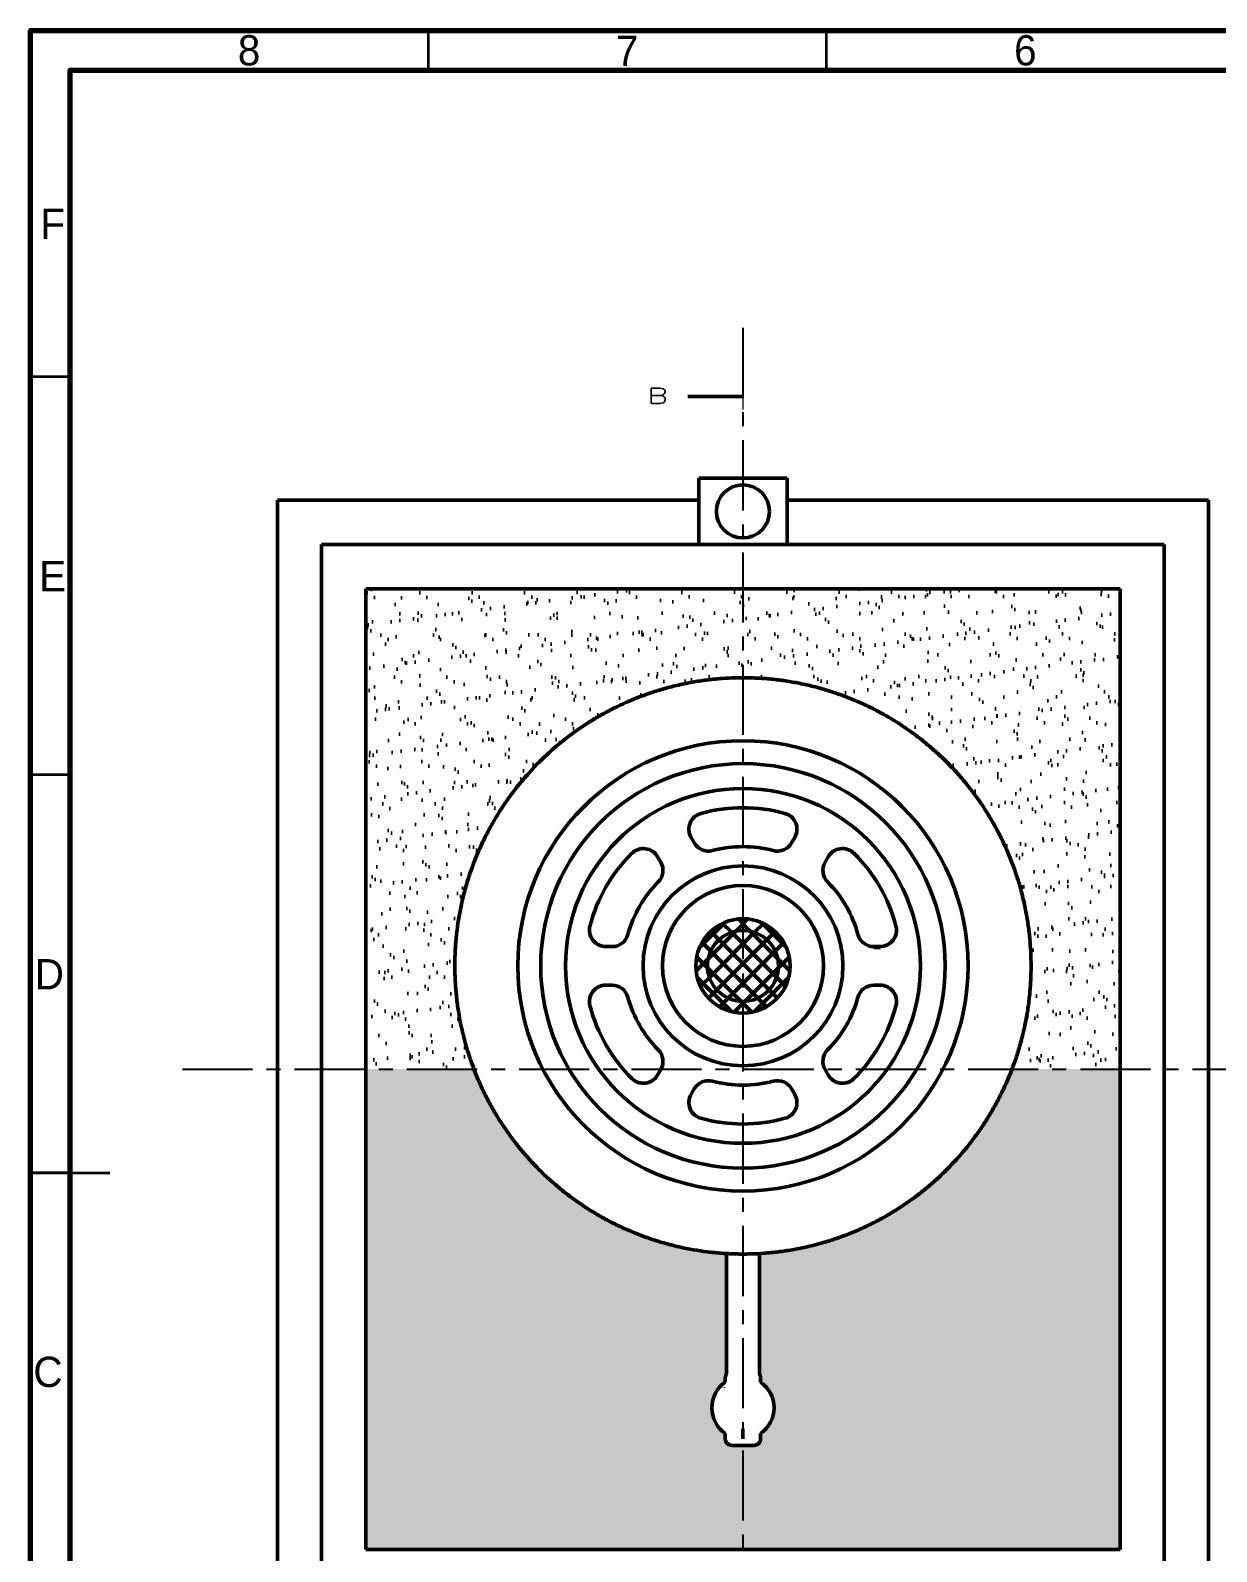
# Model space of a CAD drawing. Header units: millimetres. Extents: x 0 to 6592, y -2299 to 699.
# Drawn here: x 2663 to 3200, y 10 to 699 of the extents above; entities that cross this region are included whole.
import ezdxf
from ezdxf.lldxf.tags import DXFTag

# ---------------------------------------------------------------- set-up
doc = ezdxf.new("R2010")
doc.units = ezdxf.units.MM
doc.linetypes.add('CENTER', pattern=[50.8, 31.75, -6.35, 6.35, -6.35])
doc.layers.add('1', color=7, linetype='Continuous', true_color=0xffffff)
doc.layers.add('dldam', color=7, linetype='Continuous', lineweight=50)
doc.layers.add('dtam', color=92, linetype='CENTER', lineweight=25)
doc.styles.add('blockfont', font='simplex.shx')
doc.styles.add('PDF Century Gothic', font='GOTHIC.TTF')
tags = doc.linetypes.add('DASHED', pattern=[25.72, 12.86, -12.86]).pattern_tags.tags
tags[6:7] = [DXFTag(74, 4), DXFTag(75, 0), DXFTag(340, '0'), DXFTag(46, 0.0), DXFTag(50, 0.0), DXFTag(44, 0.0), DXFTag(45, 0.0)]
tags[4:5] = [DXFTag(74, 4), DXFTag(75, 0), DXFTag(340, '0'), DXFTag(46, 0.0), DXFTag(50, 0.0), DXFTag(44, 0.0), DXFTag(45, 0.0)]
pattern_1 = [(45, (48.799, -890.925), (-4.490128, 4.490128), []), (135, (48.799, -890.925), (-4.490128, -4.490128), [])]

msp = doc.modelspace()

# ---------------------------------------------------------------- hatches: boundary and pattern name
at = {"layer": 'dldam'}
h = msp.add_hatch(dxfattribs=at)
h.set_pattern_fill('AR-SAND', color=256, scale=0.3)
edge = h.paths.add_edge_path()
edge.add_line((3156.02, 228.8), (3107.1, 228.8))
edge.add_spline(control_points=[(3107.1, 228.8), (3106.29, 226.7), (3105.44, 224.63), (3104.1, 221.61), (3103.65, 220.64), (3102.74, 218.72), (3102.28, 217.77), (3100.84, 214.92), (3099.84, 213.04), (3097.74, 209.32), (3096.64, 207.49), (3095.2, 205.22), (3094.84, 204.66), (3094.47, 204.09), (3094.32, 203.87), (3094.25, 203.75), (3094.03, 203.42), (3093.28, 202.3), (3092.52, 201.19), (3091.29, 199.44), (3090.66, 198.57), (3089.38, 196.86), (3087.44, 194.31), (3082.72, 188.56), (3078.32, 183.95), (3074.47, 180.28), (3073.69, 179.56), (3072.11, 178.13), (3071.31, 177.42), (3068.89, 175.33), (3067.02, 173.8), (3065, 172.23), (3064.68, 171.99), (3064.47, 171.82), (3064.36, 171.74), (3063.83, 171.33), (3063.4, 171.01), (3062.1, 170.05), (3061.23, 169.42), (3058.61, 167.58), (3056.83, 166.39), (3053.23, 164.11), (3051.4, 163.02), (3047.71, 160.93), (3045.83, 159.93), (3042.04, 158.02), (3040.12, 157.12), (3036.23, 155.39), (3034.26, 154.58), (3031.27, 153.42), (3030.26, 153.05), (3028.25, 152.33), (3027.23, 151.98), (3025.95, 151.56), (3025.7, 151.47), (3025.19, 151.31), (3024.42, 151.06), (3022.62, 150.51), (3021.08, 150.06), (3015.92, 148.64), (3011.76, 147.71), (3005.49, 146.62), (3003.39, 146.31), (2999.17, 145.79), (2997.06, 145.58), (2994.23, 145.38), (2993.53, 145.33), (2992.82, 145.29)], knot_values=[0.013038, 0.013038, 0.013038, 0.013038, 0.021296, 0.021296, 0.025202, 0.025202, 0.029108, 0.029108, 0.036921, 0.036921, 0.044733, 0.044733, 0.046686, 0.047174, 0.047174, 0.047663, 0.047663, 0.048639, 0.052546, 0.052546, 0.056452, 0.056452, 0.060358, 0.068171, 0.083796, 0.083796, 0.087702, 0.087702, 0.091608, 0.091608, 0.099421, 0.100397, 0.100885, 0.100885, 0.101374, 0.101374, 0.103327, 0.103327, 0.107233, 0.107233, 0.115046, 0.115046, 0.122858, 0.122858, 0.130671, 0.130671, 0.138483, 0.138483, 0.146296, 0.146296, 0.150202, 0.150202, 0.154108, 0.154108, 0.155085, 0.155085, 0.156061, 0.158014, 0.161921, 0.161921, 0.177546, 0.177546, 0.185358, 0.185358, 0.193171, 0.193171, 0.195758, 0.195758, 0.195758, 0.195758], degree=3, periodic=0)
edge.add_line((2992.82, 145.29), (2992.82, 90.96))
edge.add_spline(control_points=[(2992.82, 90.96), (2992.82, 90.9), (2992.83, 90.85), (2992.84, 90.76), (2992.84, 90.73), (2992.85, 90.67), (2992.86, 90.64), (2992.88, 90.55), (2992.9, 90.5), (2992.94, 90.39), (2992.96, 90.33), (2992.99, 90.28)], knot_values=[0, 0, 0, 0, 0.244419, 0.244419, 0.369419, 0.369419, 0.494419, 0.494419, 0.744419, 0.744419, 0.994419, 0.994419, 0.994419, 0.994419], degree=3, periodic=0)
edge.add_spline(control_points=[(2992.99, 90.27), (2993.05, 90.17), (2993.09, 90.06), (2993.18, 89.83), (2993.21, 89.72), (2993.25, 89.54), (2993.27, 89.48), (2993.29, 89.37), (2993.29, 89.31), (2993.32, 89.13), (2993.32, 89.01), (2993.32, 88.89)], knot_values=[0.000002, 0.000002, 0.000002, 0.000002, 0.244711, 0.244711, 0.494711, 0.494711, 0.619711, 0.619711, 0.744711, 0.744711, 0.994709, 0.994709, 0.994709, 0.994709], degree=3, periodic=0)
edge.add_spline(control_points=[(2993.32, 88.89), (2993.32, 88.86), (2993.32, 88.81), (2993.32, 88.68), (2993.32, 88.6), (2993.32, 88.35), (2993.32, 88.16), (2993.32, 87.76), (2993.32, 87.56), (2993.32, 87.27), (2993.32, 87.18), (2993.32, 87.1)], knot_values=[0.574453, 0.574453, 0.574453, 0.574453, 0.636952, 0.636952, 0.699452, 0.699452, 0.824452, 0.824452, 0.949452, 0.949452, 0.999999, 0.999999, 0.999999, 0.999999], degree=3, periodic=0)
edge.add_arc((2985.32, 75.49), 14.1, -55.42719, 55.42719, ccw=False)
edge.add_line((2993.32, 63.88), (2993.32, 60.67))
edge.add_spline(control_points=[(2993.32, 61.48), (2993.32, 61.38), (2993.32, 61.28), (2993.3, 61.09), (2993.27, 60.89), (2993.22, 60.7), (2993.19, 60.59), (2993.18, 60.56), (2993.16, 60.52), (2993.16, 60.49), (2993.13, 60.42), (2993.11, 60.38), (2993.06, 60.24), (2992.97, 60.06), (2992.87, 59.9), (2992.79, 59.77), (2992.75, 59.71), (2992.7, 59.65), (2992.67, 59.62), (2992.66, 59.6), (2992.58, 59.5), (2992.45, 59.35), (2992.23, 59.16), (2992.07, 59.04), (2991.97, 58.97), (2991.95, 58.96), (2991.91, 58.93), (2991.89, 58.92), (2991.82, 58.88), (2991.78, 58.86), (2991.65, 58.79), (2991.48, 58.7), (2991.29, 58.64), (2991.15, 58.59), (2991.1, 58.58), (2991.01, 58.56), (2990.96, 58.55), (2990.81, 58.52), (2990.62, 58.49), (2990.43, 58.48), (2990.33, 58.48)], knot_values=[0, 0, 0, 0, 0.0625, 0.0625, 0.125, 0.1875, 0.1875, 0.203125, 0.203125, 0.21875, 0.21875, 0.25, 0.25, 0.3125, 0.375, 0.375, 0.40625, 0.421875, 0.421875, 0.4375, 0.4375, 0.5, 0.5625, 0.625, 0.625, 0.640625, 0.640625, 0.65625, 0.65625, 0.6875, 0.6875, 0.75, 0.8125, 0.8125, 0.84375, 0.84375, 0.875, 0.875, 0.9375, 0.998503, 0.998503, 0.998503, 0.998503], degree=3, periodic=0)
edge.add_line((2990.33, 58.48), (2985.32, 58.48))
edge.add_line((2985.32, 58.48), (2985.32, 11.39))
edge.add_line((2985.32, 11.39), (3156.02, 11.39))
edge.add_line((3156.02, 11.39), (3156.02, 228.8))
edge = h.paths.add_edge_path()
edge.add_spline(control_points=[(2977.82, 145.29), (2977.1, 145.33), (2974.24, 145.52), (2971.39, 145.8), (2965.02, 146.59), (2960.53, 147.37), (2956.07, 148.39), (2955.54, 148.52), (2955.28, 148.58), (2954.5, 148.76), (2953.97, 148.89), (2952.41, 149.29), (2950.34, 149.84), (2947.26, 150.73), (2945.22, 151.38), (2943.2, 152.05), (2942.19, 152.4), (2940.19, 153.12), (2937.2, 154.23), (2934.26, 155.46), (2931.35, 156.75), (2930.39, 157.19), (2928.47, 158.11), (2927.51, 158.57), (2924.66, 160.01), (2920.9, 162.02), (2917.22, 164.23), (2915.18, 165.53), (2914.95, 165.67), (2914.5, 165.96), (2913.82, 166.4), (2912.25, 167.44), (2910.93, 168.35), (2909.18, 169.59), (2908.32, 170.22), (2906.6, 171.49), (2904.06, 173.43), (2901.6, 175.46), (2896.78, 179.63), (2893.71, 182.56), (2890.04, 186.42), (2889.31, 187.2), (2887.88, 188.79), (2886.47, 190.39), (2884.75, 192.44), (2883.57, 193.9), (2883.06, 194.53), (2882.73, 194.96), (2882.57, 195.17), (2881.74, 196.23), (2881.09, 197.09), (2879.81, 198.81), (2879.19, 199.68), (2877.34, 202.31), (2876.16, 204.08), (2873.89, 207.68), (2872.8, 209.51), (2870.71, 213.21), (2869.71, 215.08), (2868.29, 217.93), (2867.82, 218.89), (2866.91, 220.81), (2866.03, 222.75), (2864.77, 225.69), (2863.98, 227.67), (2863.58, 228.72), (2863.57, 228.76), (2863.55, 228.8)], knot_values=[0.812334, 0.812334, 0.812334, 0.812334, 0.814954, 0.822767, 0.822767, 0.838392, 0.839368, 0.839368, 0.840345, 0.840345, 0.842298, 0.842298, 0.846204, 0.85011, 0.854017, 0.854017, 0.857923, 0.857923, 0.861829, 0.869642, 0.869642, 0.873548, 0.873548, 0.877454, 0.877454, 0.885267, 0.893079, 0.893079, 0.894056, 0.894056, 0.895032, 0.896985, 0.900892, 0.900892, 0.904798, 0.904798, 0.908704, 0.916517, 0.916517, 0.932142, 0.932142, 0.936048, 0.936048, 0.939954, 0.94386, 0.945814, 0.94679, 0.94679, 0.947767, 0.947767, 0.951673, 0.951673, 0.955579, 0.955579, 0.963392, 0.963392, 0.971204, 0.971204, 0.979017, 0.979017, 0.982923, 0.982923, 0.986829, 0.990735, 0.994642, 0.994642, 0.994808, 0.994808, 0.994808, 0.994808], degree=3, periodic=0)
edge.add_line((2863.55, 228.8), (2814.63, 228.8))
edge.add_line((2814.63, 228.8), (2814.63, 11.39))
edge.add_line((2814.63, 11.39), (2985.32, 11.39))
edge.add_line((2985.32, 11.39), (2985.32, 58.48))
edge.add_line((2985.32, 58.48), (2979.52, 58.48))
edge.add_spline(control_points=[(2980.32, 58.48), (2980.22, 58.48), (2980.13, 58.48), (2979.93, 58.5), (2979.74, 58.53), (2979.55, 58.58), (2979.43, 58.61), (2979.41, 58.62), (2979.36, 58.64), (2979.34, 58.64), (2979.27, 58.67), (2979.22, 58.69), (2979.08, 58.74), (2978.91, 58.83), (2978.74, 58.93), (2978.62, 59.01), (2978.56, 59.05), (2978.5, 59.1), (2978.46, 59.13), (2978.44, 59.14), (2978.34, 59.22), (2978.2, 59.35), (2978, 59.57), (2977.88, 59.73), (2977.82, 59.83), (2977.8, 59.85), (2977.78, 59.89), (2977.76, 59.91), (2977.72, 59.98), (2977.7, 60.02), (2977.63, 60.15), (2977.55, 60.33), (2977.48, 60.51), (2977.44, 60.65), (2977.43, 60.7), (2977.4, 60.8), (2977.39, 60.84), (2977.36, 60.99), (2977.33, 61.18), (2977.32, 61.38), (2977.32, 61.48)], knot_values=[0, 0, 0, 0, 0.0625, 0.0625, 0.125, 0.1875, 0.1875, 0.203125, 0.203125, 0.21875, 0.21875, 0.25, 0.25, 0.3125, 0.375, 0.375, 0.40625, 0.421875, 0.421875, 0.4375, 0.4375, 0.5, 0.5625, 0.625, 0.625, 0.640625, 0.640625, 0.65625, 0.65625, 0.6875, 0.6875, 0.75, 0.8125, 0.8125, 0.84375, 0.84375, 0.875, 0.875, 0.9375, 1, 1, 1, 1], degree=3, periodic=0)
edge.add_line((2977.32, 61.48), (2977.32, 63.88))
edge.add_arc((2985.32, 75.49), 14.1, 124.57281, 235.42719, ccw=False)
edge.add_spline(control_points=[(2977.32, 87.1), (2977.32, 87.18), (2977.32, 87.27), (2977.32, 87.56), (2977.32, 87.76), (2977.32, 88.16), (2977.32, 88.35), (2977.32, 88.6), (2977.32, 88.68), (2977.32, 88.81), (2977.32, 88.86), (2977.32, 88.89)], knot_values=[0, 0, 0, 0, 0.050547, 0.050547, 0.175547, 0.175547, 0.300547, 0.300547, 0.363047, 0.363047, 0.425547, 0.425547, 0.425547, 0.425547], degree=3, periodic=0)
edge.add_spline(control_points=[(2977.32, 88.89), (2977.32, 89.01), (2977.33, 89.13), (2977.36, 89.37), (2977.38, 89.49), (2977.42, 89.66), (2977.44, 89.72), (2977.47, 89.84), (2977.49, 89.89), (2977.55, 90.06), (2977.6, 90.17), (2977.66, 90.28)], knot_values=[0, 0, 0, 0, 0.25, 0.25, 0.5, 0.5, 0.625, 0.625, 0.75, 0.75, 1, 1, 1, 1], degree=3, periodic=0)
edge.add_spline(control_points=[(2977.66, 90.28), (2977.68, 90.33), (2977.71, 90.39), (2977.74, 90.47), (2977.75, 90.5), (2977.77, 90.56), (2977.77, 90.59), (2977.79, 90.67), (2977.82, 90.79), (2977.82, 90.91), (2977.82, 90.97)], knot_values=[0, 0, 0, 0, 0.25, 0.25, 0.375, 0.375, 0.5, 0.5, 0.75, 1, 1, 1, 1], degree=3, periodic=0)
edge.add_line((2977.82, 90.97), (2977.82, 145.29))
h.paths.add_polyline_path([(3494.61, 594.9), (3522.63, 594.9), (3522.63, 625.14), (3494.61, 625.14)], flags=9)
h.paths.add_polyline_path([(3378.97, 594.9), (3406.99, 594.9), (3406.99, 625.14), (3378.97, 625.14)], flags=9)
h.paths.add_polyline_path([(3630.44, 251.75), (4075.07, 251.75), (4075.07, 368.45), (3630.44, 368.45)], flags=9)
h.paths.add_polyline_path([(2853.86, -278.17), (3267.25, -278.17), (3267.25, -239.29), (2853.86, -239.29)], flags=9)
h.paths.add_polyline_path([(4029.3, -318.84), (4052.24, -318.84), (4052.24, -291.31), (4029.3, -291.31)], flags=9)
h.paths.add_polyline_path([(4029.83, -292.3), (4050.47, -292.3), (4050.47, -264.77), (4029.83, -264.77)], flags=9)
h.paths.add_polyline_path([(3829.04, -302.44), (3983.73, -302.44), (3983.73, -270.98), (3829.04, -270.98)], flags=9)
h.paths.add_polyline_path([(3925.07, -252.97), (4002.57, -252.97), (4002.57, -209.71), (3925.07, -209.71)], flags=9)
h.paths.add_polyline_path([(3981.71, -200.75), (4060.37, -200.75), (4060.37, -177.15), (3981.71, -177.15)], flags=9)
h.paths.add_polyline_path([(3981.71, -172.03), (4060.37, -172.03), (4060.37, -148.43), (3981.71, -148.43)], flags=9)
h.paths.add_polyline_path([(3982.66, -143.79), (4060.33, -143.79), (4060.33, -120.19), (3982.66, -120.19)], flags=9)
h.paths.add_polyline_path([(3982.66, -114.69), (4060.33, -114.69), (4060.33, -91.09), (3982.66, -91.09)], flags=9)
h.paths.add_polyline_path([(3982.66, -85.24), (4060.33, -85.24), (4060.33, -61.65), (3982.66, -61.65)], flags=9)
h.paths.add_polyline_path([(3982.66, -56.15), (4060.33, -56.15), (4060.33, -32.56), (3982.66, -32.56)], flags=9)
h.paths.add_polyline_path([(3843.48, -200.73), (3924.1, -200.73), (3924.1, -177.13), (3843.48, -177.13)], flags=9)
h.paths.add_polyline_path([(3827.75, -169.06), (3940.32, -169.06), (3940.32, -145.46), (3827.75, -145.46)], flags=9)
h.paths.add_polyline_path([(3844.91, -143.77), (3922.57, -143.77), (3922.57, -120.17), (3844.91, -120.17)], flags=9)
h.paths.add_polyline_path([(3828.47, -111.72), (3939.57, -111.72), (3939.57, -88.12), (3828.47, -88.12)], flags=9)
h.paths.add_polyline_path([(3837.21, -82.82), (3929.14, -82.82), (3929.14, -59.23), (3837.21, -59.23)], flags=9)
h.paths.add_polyline_path([(3818.35, -53.19), (3948.62, -53.19), (3948.62, -29.59), (3818.35, -29.59)], flags=9)
h.paths.add_polyline_path([(3648.59, -316.84), (3758.69, -316.84), (3758.69, -294.44), (3648.59, -294.44)], flags=9)
h.paths.add_polyline_path([(3666.31, -299.33), (3741.89, -299.33), (3741.89, -276.94), (3666.31, -276.94)], flags=9)
h.paths.add_polyline_path([(3611.66, -281.66), (3795, -281.66), (3795, -259.26), (3611.66, -259.26)], flags=9)
h.paths.add_polyline_path([(3767.35, -258.48), (3806.03, -258.48), (3806.03, -234.05), (3767.35, -234.05)], flags=9)
h.paths.add_polyline_path([(3767.36, -226.92), (3806.04, -226.92), (3806.04, -202.49), (3767.36, -202.49)], flags=9)
h.paths.add_polyline_path([(3660.31, -257.18), (3747.85, -257.18), (3747.85, -232.75), (3660.31, -232.75)], flags=9)
h.paths.add_polyline_path([(3679.33, -226.91), (3729.21, -226.91), (3729.21, -202.48), (3679.33, -202.48)], flags=9)
h.paths.add_polyline_path([(3586.61, -226.82), (3644.62, -226.82), (3644.62, -202.39), (3586.61, -202.39)], flags=9)
h.paths.add_polyline_path([(3586.55, -257.18), (3643.55, -257.18), (3643.55, -232.75), (3586.55, -232.75)], flags=9)
h.paths.add_polyline_path([(3876.4, -25.19), (4035.67, -25.19), (4035.67, -1.6), (3876.4, -1.6)], flags=9)
h.paths.add_polyline_path([(3464.35, 575.76), (3474.38, 575.76), (3474.38, 590.88), (3464.35, 590.88)], flags=9)
h.paths.add_polyline_path([(3419.7, 576.77), (3428.83, 576.77), (3428.83, 591.89), (3419.7, 591.89)], flags=9)
h.paths.add_polyline_path([(2942.7, 568.27), (2953.2, 568.27), (2953.2, 578.77), (2942.7, 578.77)], flags=9)
h.paths.add_polyline_path([(2942.7, -120.54), (2953.2, -120.54), (2953.2, -110.04), (2942.7, -110.04)], flags=9)
h.paths.add_polyline_path([(3440.93, -158.8), (3521.11, -158.8), (3521.11, -148.3), (3440.93, -148.3)], flags=9)
h = msp.add_hatch(dxfattribs=at)
h.set_pattern_fill('AR-SAND', color=256, scale=0.3)
edge = h.paths.add_edge_path()
edge.add_line((3156.02, 446.21), (2985.32, 446.21))
edge.add_line((2985.32, 446.21), (2985.32, 405.91))
edge.add_spline(control_points=[(2985.32, 405.91), (2986.42, 405.91), (2987.52, 405.9), (2989.68, 405.84), (2990.75, 405.8), (2992.88, 405.7), (2993.94, 405.63), (2997.14, 405.39), (2999.27, 405.18), (3001.68, 404.88), (3001.94, 404.85), (3002.48, 404.78), (3002.74, 404.75), (3003.54, 404.64), (3004.08, 404.56), (3005.67, 404.32), (3006.73, 404.15), (3009.89, 403.6), (3011.98, 403.18), (3016.14, 402.24), (3018.2, 401.72), (3022.29, 400.59), (3024.32, 399.97), (3028.36, 398.63), (3030.36, 397.91), (3034.33, 396.38), (3036.3, 395.56), (3039.23, 394.26), (3040.21, 393.82), (3041.66, 393.13), (3042.39, 392.78), (3043.23, 392.36), (3043.59, 392.18), (3043.83, 392.06), (3043.95, 392), (3046, 390.97), (3047.89, 389.96), (3053.47, 386.79), (3057.06, 384.51), (3062.26, 380.83), (3063.97, 379.57), (3067.32, 376.95), (3068.96, 375.6), (3072.18, 372.81), (3073.76, 371.38), (3076.09, 369.16), (3077.24, 368.04), (3078.46, 366.8), (3078.93, 366.31), (3079.12, 366.12), (3079.21, 366.02), (3079.49, 365.73), (3079.68, 365.54), (3080.61, 364.56), (3081.34, 363.78), (3082.77, 362.19), (3084.9, 359.78), (3086.92, 357.31), (3090.84, 352.27), (3093.29, 348.8), (3096.12, 344.31), (3096.68, 343.4), (3097.77, 341.58), (3098.84, 339.74), (3100.38, 336.93), (3101.37, 335.03), (3102.33, 333.12), (3102.8, 332.15), (3103.37, 330.94), (3103.54, 330.57), (3103.71, 330.21), (3103.83, 329.96), (3103.88, 329.84), (3104.16, 329.23), (3104.38, 328.74), (3105.47, 326.28), (3106.28, 324.3), (3108.58, 318.32), (3109.91, 314.28), (3111.6, 308.14), (3112.11, 306.08), (3113.04, 301.93), (3113.46, 299.84), (3114, 296.69), (3114.17, 295.64), (3114.48, 293.52), (3114.77, 291.4), (3115, 289.27), (3115.13, 287.93), (3115.16, 287.66), (3115.21, 287.12), (3115.28, 286.32), (3115.34, 285.52), (3115.69, 280.7), (3115.79, 276.43), (3115.66, 271.12), (3115.62, 270.06), (3115.51, 267.93), (3115.31, 264.76), (3115, 261.58), (3114.61, 258.42), (3114.47, 257.37), (3114.15, 255.26), (3113.99, 254.21), (3113.62, 252.11), (3113.43, 251.06), (3113.01, 248.96), (3112.68, 247.39), (3112.31, 245.82), (3112.13, 245.03), (3112.06, 244.77), (3111.97, 244.38), (3111.94, 244.25), (3111.87, 243.99), (3111.84, 243.86), (3111.54, 242.68), (3110.72, 239.57), (3109.79, 236.5), (3108.49, 232.56), (3107.81, 230.67), (3107.1, 228.8)], knot_values=[0.195758, 0.195758, 0.195758, 0.195758, 0.199795, 0.199795, 0.203702, 0.203702, 0.207608, 0.207608, 0.21542, 0.21542, 0.216397, 0.216397, 0.217373, 0.217373, 0.219327, 0.219327, 0.223233, 0.223233, 0.231045, 0.231045, 0.238858, 0.238858, 0.24667, 0.24667, 0.254483, 0.254483, 0.262295, 0.262295, 0.266202, 0.266202, 0.268155, 0.269131, 0.26962, 0.26962, 0.270108, 0.270108, 0.27792, 0.27792, 0.293545, 0.293545, 0.301358, 0.301358, 0.30917, 0.30917, 0.316983, 0.316983, 0.320889, 0.322842, 0.32333, 0.32333, 0.323819, 0.323819, 0.324795, 0.324795, 0.328702, 0.328702, 0.332608, 0.34042, 0.34042, 0.356045, 0.356045, 0.359952, 0.359952, 0.363858, 0.367764, 0.37167, 0.37167, 0.375577, 0.375577, 0.376553, 0.377041, 0.377041, 0.37753, 0.37753, 0.379483, 0.379483, 0.387295, 0.387295, 0.40292, 0.40292, 0.410733, 0.410733, 0.418545, 0.418545, 0.422452, 0.422452, 0.426358, 0.430264, 0.430264, 0.431241, 0.431241, 0.432217, 0.43417, 0.43417, 0.449795, 0.449795, 0.453702, 0.453702, 0.457608, 0.46542, 0.46542, 0.469327, 0.469327, 0.473233, 0.473233, 0.477139, 0.477139, 0.481045, 0.482998, 0.482998, 0.483975, 0.483975, 0.484463, 0.484463, 0.484952, 0.484952, 0.488858, 0.49667, 0.49667, 0.504038, 0.504038, 0.504038, 0.504038], degree=3, periodic=0)
edge.add_line((3107.1, 228.8), (3156.02, 228.8))
edge.add_line((3156.02, 228.8), (3156.02, 446.21))
edge = h.paths.add_edge_path()
edge.add_line((2985.32, 446.21), (2814.63, 446.21))
edge.add_line((2814.63, 446.21), (2814.63, 228.8))
edge.add_line((2814.63, 228.8), (2863.55, 228.8))
edge.add_spline(control_points=[(2863.55, 228.8), (2863.18, 229.76), (2862.83, 230.72), (2862.3, 232.2), (2862.12, 232.7), (2861.86, 233.47), (2861.78, 233.72), (2861.61, 234.23), (2861.52, 234.49), (2860.76, 236.79), (2860.15, 238.84), (2858.45, 245.02), (2857.53, 249.18), (2856.45, 255.46), (2856.14, 257.56), (2855.62, 261.78), (2855.42, 263.89), (2855.11, 268.14), (2855.01, 270.28), (2854.93, 273.49), (2854.92, 274.83), (2854.92, 276.18), (2854.93, 276.71), (2854.93, 276.98), (2854.94, 277.79), (2854.95, 278.33), (2854.99, 279.94), (2855.03, 281.01), (2855.14, 283.15), (2855.34, 286.35), (2855.66, 289.53), (2856.45, 295.87), (2857.18, 300.05), (2858.34, 305.24), (2858.59, 306.27), (2859.11, 308.33), (2859.65, 310.39), (2860.55, 313.47), (2861.19, 315.51), (2861.87, 317.54), (2862.22, 318.56), (2862.67, 319.83), (2862.76, 320.08), (2862.95, 320.59), (2863.23, 321.34), (2863.51, 322.1), (2864.48, 324.6), (2865.3, 326.58), (2867.04, 330.48), (2867.95, 332.4), (2869.87, 336.2), (2870.87, 338.07), (2874.02, 343.61), (2876.29, 347.2), (2879.37, 351.56), (2880, 352.42), (2881.27, 354.14), (2882.24, 355.42), (2883.41, 356.89), (2884, 357.63), (2884.26, 357.94), (2884.43, 358.15), (2884.51, 358.25), (2885.28, 359.19), (2885.98, 360.01), (2889.48, 364.07), (2892.43, 367.15), (2897.06, 371.54), (2898.63, 372.96), (2901.85, 375.74), (2903.49, 377.08), (2906.85, 379.7), (2908.56, 380.96), (2912.05, 383.42), (2913.83, 384.61), (2916.1, 386.04), (2916.67, 386.4), (2917.25, 386.75), (2917.48, 386.89), (2917.59, 386.96), (2917.94, 387.17), (2919.09, 387.86), (2922.11, 389.61), (2924.94, 391.12), (2930.65, 393.99), (2934.54, 395.7), (2940.49, 397.99), (2942.49, 398.7), (2946.53, 400.03), (2948.57, 400.65), (2951.66, 401.5), (2952.69, 401.77), (2954.77, 402.29), (2956.08, 402.6), (2957.39, 402.89), (2957.92, 403), (2958.18, 403.06), (2958.97, 403.23), (2960.55, 403.55), (2962.13, 403.84), (2964.25, 404.2), (2965.3, 404.37), (2967.41, 404.68), (2970.59, 405.11), (2973.76, 405.42), (2979.02, 405.8), (2982.17, 405.91), (2985.32, 405.91)], knot_values=[0.504038, 0.504038, 0.504038, 0.504038, 0.507778, 0.507778, 0.509731, 0.509731, 0.510708, 0.510708, 0.511684, 0.511684, 0.519497, 0.519497, 0.535122, 0.535122, 0.542934, 0.542934, 0.550747, 0.550747, 0.558559, 0.558559, 0.562466, 0.563442, 0.563442, 0.564419, 0.564419, 0.566372, 0.566372, 0.570278, 0.570278, 0.574184, 0.581997, 0.581997, 0.597622, 0.597622, 0.601528, 0.601528, 0.605434, 0.609341, 0.613247, 0.613247, 0.617153, 0.617153, 0.61813, 0.61813, 0.619106, 0.621059, 0.621059, 0.628872, 0.628872, 0.636684, 0.636684, 0.644497, 0.644497, 0.660122, 0.660122, 0.664028, 0.664028, 0.667934, 0.669888, 0.670864, 0.671352, 0.671352, 0.671841, 0.671841, 0.675747, 0.675747, 0.691372, 0.691372, 0.699184, 0.699184, 0.706997, 0.706997, 0.714809, 0.714809, 0.722622, 0.722622, 0.724575, 0.725063, 0.725063, 0.725552, 0.725552, 0.726528, 0.730434, 0.738247, 0.738247, 0.753872, 0.753872, 0.761684, 0.761684, 0.769497, 0.769497, 0.773403, 0.773403, 0.777309, 0.778286, 0.778286, 0.779263, 0.779263, 0.781216, 0.785122, 0.785122, 0.789028, 0.789028, 0.792934, 0.800747, 0.800747, 0.812334, 0.812334, 0.812334, 0.812334], degree=3, periodic=0)
edge.add_line((2985.32, 405.91), (2985.32, 446.21))
h = msp.add_hatch(dxfattribs=at)
h.set_pattern_fill('ANSI37', color=256, scale=2)
h.set_pattern_definition(pattern_1)
h.paths.add_polyline_path([(2963.98, 275.49, 1), (3006.66, 275.49, 1)])
h.paths.add_polyline_path([(3001.37, 275.49, 1), (2969.27, 275.49, 1)], flags=16)
h = msp.add_hatch(dxfattribs=at)
h.set_pattern_fill('ANSI37', color=256, scale=2)
h.set_pattern_definition(pattern_1)
h.paths.add_polyline_path([(2969.27, 275.49, 1), (3001.37, 275.49, 1)])

# ---------------------------------------------------------------- linework, layer by layer
at = {"layer": '1', "color": 155, "linetype": 'Continuous', "lineweight": 18}
msp.add_line((3156.02, 446.21), (2814.63, 446.21), dxfattribs=at)
at = {"layer": '1', "color": 155, "linetype": 'DASHED', "lineweight": 13}
msp.add_line((2992.82, 90.97), (2992.82, 144.99), dxfattribs=at)
at = {"layer": 'dldam', "lineweight": 50}
for p, q in [((2960.32, 533.21), (2985.32, 533.21)), ((2965.32, 496.21), (2965.32, 466.21)), ((2965.32, 496.21), (3005.32, 496.21)), ((3005.32, 496.21), (3005.32, 466.21)), ((2965.33, 486.21), (2774.63, 486.21)), ((2774.63, -28.61), (2774.63, 486.21)), ((3196.02, 486.21), (3005.32, 486.21)), ((3196.02, -28.61), (3196.02, 486.21)), ((3176.02, 466.21), (2794.63, 466.21)), ((2794.63, -8.61), (2794.63, 466.21)), ((3176.02, 466.21), (3176.02, -8.61)), ((2814.63, 446.21), (2814.63, 11.39)), ((2814.63, 446.21), (2814.63, 11.39)), ((3156.02, 446.21), (2814.63, 446.21)), ((3156.02, 11.39), (3156.02, 446.21)), ((3156.02, 11.39), (3156.02, 446.21)), ((2961.85, 333.63), (2963.28, 331.15)), ((3007.36, 331.15), (3008.79, 333.63)), ((2948.14, 322.41), (2946.71, 324.89)), ((3023.93, 324.89), (3022.5, 322.41)), ((2923.24, 284.23), (2926.1, 284.23)), ((3044.54, 284.23), (3047.41, 284.23)), ((3047.41, 283.8), (3044.54, 283.8)), ((2926.1, 266.75), (2923.24, 266.75)), ((3047.41, 266.75), (3044.54, 266.75)), ((2946.71, 226.1), (2948.14, 228.58)), ((3022.5, 228.58), (3023.93, 226.1)), ((2963.28, 219.83), (2961.85, 217.36)), ((3008.79, 217.36), (3007.36, 219.83)), ((2977.82, 145.29), (2977.82, 90.97)), ((2992.82, 90.96), (2992.82, 145.29)), ((2977.32, 61.48), (2977.32, 63.88)), ((2985.32, 61.39), (2985.32, 65.95)), ((2993.32, 61.48), (2993.32, 63.88)), ((2990.32, 58.48), (2980.32, 58.48)), ((2990.33, 58.48), (2980.32, 58.48)), ((2814.63, 11.39), (3156.02, 11.39)), ((2814.63, 11.39), (3156.02, 11.39))]:
    msp.add_line(p, q, dxfattribs=at)
at = {"layer": 'dldam', "color": 9, "lineweight": 70, "true_color": 0xc0c0c0}
for points in [[(2662.84, -335.35), (2662.84, 698.89), (4104.11, 698.89), (4104.11, -335.35)], [(2680.76, -317.3), (2680.76, 680.84), (4086.19, 680.84), (4086.19, -317.3)]]:
    msp.add_lwpolyline(points, close=True, dxfattribs=at)
at = {"layer": 'dldam', "color": 9, "lineweight": 35, "true_color": 0xc0c0c0}
for points in [[(2842.97, 680.84), (2842.97, 698.89)], [(3023.09, 680.84), (3023.09, 698.89)], [(2680.76, 542.15), (2662.84, 542.15)], [(2680.76, 361.9), (2662.84, 361.9)], [(2680.76, 181.77), (2662.84, 181.77), (2698.81, 181.77)]]:
    msp.add_lwpolyline(points, dxfattribs=at)
at = {"layer": 'dldam', "lineweight": 50}
msp.add_lwpolyline([(2985.32, 539.21, 0.7, 0.7, 0), (2985.32, 527.21, 0.7, 0.7, 0)], format="xyseb", dxfattribs=at)
at = {"layer": 'dldam'}
for centre, radius in [((2985.32, 481.21), 12), ((2985.32, 275.49), 101.91)]:
    msp.add_circle(centre, radius, dxfattribs=at)
at = {"layer": 'dldam', "lineweight": 50}
for radius in [91.53, 80.31, 45.23, 36.43, 21.34, 21.34, 16.05, 16.05]:
    msp.add_circle((2985.32, 275.49), radius, dxfattribs=at)
for centre, radius, start, end in [((2968.28, 337.34), 7.42, 105.4098, 210), ((2985.32, 275.49), 71.57, 74.5902, 105.4098), ((3002.37, 337.34), 7.42, 330, 74.5902), ((2969.71, 334.86), 7.42, 210, 284.73724), ((3000.94, 334.86), 7.42, 255.26276, 330), ((2985.32, 275.49), 71.57, 134.5902, 165.4098), ((2940.29, 321.18), 7.42, 30, 134.5902), ((2985.32, 275.49), 53.97, 75.26276, 104.73724), ((3030.36, 321.18), 7.42, 45.4098, 150), ((2985.32, 275.49), 71.57, 14.5902, 45.4098), ((2941.72, 318.7), 7.42, 315.26276, 30), ((3028.93, 318.7), 7.42, 150, 224.73724), ((2985.32, 275.49), 53.97, 135.26276, 164.73724), ((2985.32, 275.49), 53.97, 15.26276, 44.73724), ((2923.24, 291.65), 7.42, 165.4098, 270), ((2926.1, 291.65), 7.42, 270, 344.73724), ((3044.54, 291.65), 7.42, 195.26276, 270), ((3047.41, 291.65), 7.42, 270, 14.5902), ((2923.24, 259.33), 7.42, 90, 194.5902), ((2926.1, 259.33), 7.42, 15.26276, 90), ((3044.54, 259.33), 7.42, 90, 164.73724), ((3047.41, 259.33), 7.42, 345.4098, 90), ((2985.32, 275.49), 71.57, 194.5902, 225.4098), ((2985.32, 275.49), 53.97, 195.26276, 224.73724), ((2985.32, 275.49), 53.97, 315.26276, 344.73724), ((2985.32, 275.49), 71.57, 314.5902, 345.4098), ((2941.72, 232.28), 7.42, 330, 44.73724), ((3028.93, 232.28), 7.42, 135.26276, 210), ((2940.29, 229.81), 7.42, 225.4098, 330), ((2969.71, 216.12), 7.42, 75.26276, 150), ((2985.32, 275.49), 53.97, 255.26276, 284.73724), ((3000.94, 216.12), 7.42, 30, 104.73724), ((3030.36, 229.81), 7.42, 210, 314.5902), ((2968.28, 213.65), 7.42, 150, 254.5902), ((3002.37, 213.65), 7.42, 285.4098, 30), ((2985.32, 275.49), 71.57, 254.5902, 285.4098), ((2985.32, 75.49), 14.1, 124.57281, 235.42719), ((2985.32, 75.49), 14.1, 304.57281, 55.42719)]:
    msp.add_arc(centre, radius, start, end, dxfattribs=at)
msp.add_ellipse((2980.32, 84.7), major_axis=(-3, 0), ratio=0.914164, start_param=6.283179, end_param=6.283185, dxfattribs=at)
for points, knots in [([(2982.11, 145.11), (2983.18, 145.09), (2984.26, 145.07), (2986.4, 145.07), (2987.47, 145.09), (2990.68, 145.17), (2992.81, 145.27), (2997.06, 145.58), (2999.17, 145.79), (3003.39, 146.31), (3005.49, 146.62), (3011.76, 147.71), (3015.92, 148.64), (3021.08, 150.06), (3022.62, 150.51), (3024.42, 151.06), (3025.19, 151.31), (3025.7, 151.47), (3025.95, 151.56), (3027.23, 151.98), (3028.25, 152.33), (3030.26, 153.05), (3031.27, 153.42), (3034.26, 154.58), (3036.23, 155.39), (3040.12, 157.12), (3042.04, 158.02), (3045.83, 159.93), (3047.71, 160.93), (3051.4, 163.02), (3053.23, 164.11), (3056.83, 166.39), (3058.61, 167.58), (3061.23, 169.42), (3062.1, 170.05), (3063.4, 171.01), (3063.83, 171.33), (3064.36, 171.74), (3064.47, 171.82), (3064.68, 171.99), (3065, 172.23), (3067.02, 173.8), (3068.89, 175.33), (3071.31, 177.42), (3072.11, 178.13), (3073.69, 179.56), (3074.47, 180.28), (3078.32, 183.95), (3082.72, 188.56), (3087.44, 194.31), (3089.38, 196.86), (3090.66, 198.57), (3091.29, 199.44), (3092.52, 201.19), (3093.28, 202.3), (3094.03, 203.42), (3094.25, 203.75), (3094.32, 203.87), (3094.47, 204.09), (3094.84, 204.66), (3095.2, 205.22), (3096.64, 207.49), (3097.74, 209.32), (3099.84, 213.04), (3100.84, 214.92), (3102.28, 217.77), (3102.74, 218.72), (3103.65, 220.64), (3104.1, 221.61), (3106.25, 226.46), (3107.78, 230.42), (3109.79, 236.5), (3110.72, 239.57), (3111.54, 242.68), (3111.84, 243.86), (3111.87, 243.99), (3111.94, 244.25), (3111.97, 244.38), (3112.06, 244.77), (3112.13, 245.03), (3112.31, 245.82), (3112.68, 247.39), (3113.01, 248.96), (3113.43, 251.06), (3113.62, 252.11), (3113.99, 254.21), (3114.15, 255.26), (3114.47, 257.37), (3114.61, 258.42), (3115, 261.58), (3115.31, 264.76), (3115.51, 267.93), (3115.62, 270.06), (3115.66, 271.12), (3115.79, 276.43), (3115.69, 280.7), (3115.34, 285.52), (3115.28, 286.32), (3115.21, 287.12), (3115.16, 287.66), (3115.13, 287.93), (3115, 289.27), (3114.77, 291.4), (3114.48, 293.52), (3114.17, 295.64), (3114, 296.69), (3113.46, 299.84), (3113.04, 301.93), (3112.11, 306.08), (3111.6, 308.14), (3109.91, 314.28), (3108.58, 318.32), (3106.28, 324.3), (3105.47, 326.28), (3104.38, 328.74), (3104.16, 329.23), (3103.88, 329.84), (3103.83, 329.96), (3103.71, 330.21), (3103.54, 330.57), (3103.37, 330.94), (3102.8, 332.15), (3102.33, 333.12), (3101.37, 335.03), (3100.38, 336.93), (3098.84, 339.74), (3097.77, 341.58), (3096.68, 343.4), (3096.12, 344.31), (3093.29, 348.8), (3090.84, 352.27), (3086.92, 357.31), (3084.9, 359.78), (3082.77, 362.19), (3081.34, 363.78), (3080.61, 364.56), (3079.68, 365.54), (3079.49, 365.73), (3079.21, 366.02), (3079.12, 366.12), (3078.93, 366.31), (3078.46, 366.8), (3077.24, 368.04), (3076.09, 369.16), (3073.76, 371.38), (3072.18, 372.81), (3068.96, 375.6), (3067.32, 376.95), (3063.97, 379.57), (3062.26, 380.83), (3057.06, 384.51), (3053.47, 386.79), (3047.89, 389.96), (3046, 390.97), (3043.95, 392), (3043.83, 392.06), (3043.59, 392.18), (3043.23, 392.36), (3042.39, 392.78), (3041.66, 393.13), (3040.21, 393.82), (3039.23, 394.26), (3036.3, 395.56), (3034.33, 396.38), (3030.36, 397.91), (3028.36, 398.63), (3024.32, 399.97), (3022.29, 400.59), (3018.2, 401.72), (3016.14, 402.24), (3011.98, 403.18), (3009.89, 403.6), (3006.73, 404.15), (3005.67, 404.32), (3004.08, 404.56), (3003.54, 404.64), (3002.74, 404.75), (3002.48, 404.78), (3001.94, 404.85), (3001.68, 404.88), (2999.27, 405.18), (2997.14, 405.39), (2993.94, 405.63), (2992.88, 405.7), (2990.75, 405.8), (2989.68, 405.84), (2984.36, 405.98), (2980.12, 405.88), (2973.76, 405.42), (2970.59, 405.11), (2967.41, 404.68), (2965.3, 404.37), (2964.25, 404.2), (2962.13, 403.84), (2960.55, 403.55), (2958.97, 403.23), (2958.18, 403.06), (2957.92, 403), (2957.39, 402.89), (2956.08, 402.6), (2954.77, 402.29), (2952.69, 401.77), (2951.66, 401.5), (2948.57, 400.65), (2946.53, 400.03), (2942.49, 398.7), (2940.49, 397.99), (2934.54, 395.7), (2930.65, 393.99), (2924.94, 391.12), (2922.11, 389.61), (2919.09, 387.86), (2917.94, 387.17), (2917.59, 386.96), (2917.48, 386.89), (2917.25, 386.75), (2916.67, 386.4), (2916.1, 386.04), (2913.83, 384.61), (2912.05, 383.42), (2908.56, 380.96), (2906.85, 379.7), (2903.49, 377.08), (2901.85, 375.74), (2898.63, 372.96), (2897.06, 371.54), (2892.43, 367.15), (2889.48, 364.07), (2885.98, 360.01), (2885.28, 359.19), (2884.51, 358.25), (2884.43, 358.15), (2884.26, 357.94), (2884, 357.63), (2883.41, 356.89), (2882.24, 355.42), (2881.27, 354.14), (2880, 352.42), (2879.37, 351.56), (2876.29, 347.2), (2874.02, 343.61), (2870.87, 338.07), (2869.87, 336.2), (2867.95, 332.4), (2867.04, 330.48), (2865.3, 326.58), (2864.48, 324.6), (2863.51, 322.1), (2863.23, 321.34), (2862.95, 320.59), (2862.76, 320.08), (2862.67, 319.83), (2862.22, 318.56), (2861.87, 317.54), (2861.19, 315.51), (2860.55, 313.47), (2859.65, 310.39), (2859.11, 308.33), (2858.59, 306.27), (2858.34, 305.24), (2857.18, 300.05), (2856.45, 295.87), (2855.66, 289.53), (2855.34, 286.35), (2855.14, 283.15), (2855.03, 281.01), (2854.99, 279.94), (2854.95, 278.33), (2854.94, 277.79), (2854.93, 276.98), (2854.93, 276.71), (2854.92, 276.18), (2854.92, 274.83), (2854.93, 273.49), (2855.01, 270.28), (2855.11, 268.14), (2855.42, 263.89), (2855.62, 261.78), (2856.14, 257.56), (2856.45, 255.46), (2857.53, 249.18), (2858.45, 245.02), (2860.15, 238.84), (2860.76, 236.79), (2861.52, 234.49), (2861.61, 234.23), (2861.78, 233.72), (2861.86, 233.47), (2862.12, 232.7), (2862.3, 232.2), (2862.84, 230.68), (2863.21, 229.67), (2863.98, 227.67), (2864.77, 225.69), (2866.03, 222.75), (2866.91, 220.81), (2867.82, 218.89), (2868.29, 217.93), (2869.71, 215.08), (2870.71, 213.21), (2872.8, 209.51), (2873.89, 207.68), (2876.16, 204.08), (2877.34, 202.31), (2879.19, 199.68), (2879.81, 198.81), (2881.09, 197.09), (2881.74, 196.23), (2882.57, 195.17), (2882.73, 194.96), (2883.06, 194.53), (2883.57, 193.9), (2884.75, 192.44), (2886.47, 190.39), (2887.88, 188.79), (2889.31, 187.2), (2890.04, 186.42), (2893.71, 182.56), (2896.78, 179.63), (2901.6, 175.46), (2904.06, 173.43), (2906.6, 171.49), (2908.32, 170.22), (2909.18, 169.59), (2910.93, 168.35), (2912.25, 167.44), (2913.82, 166.4), (2914.5, 165.96), (2914.95, 165.67), (2915.18, 165.53), (2917.22, 164.23), (2920.9, 162.02), (2924.66, 160.01), (2927.51, 158.57), (2928.47, 158.11), (2930.39, 157.19), (2931.35, 156.75), (2934.26, 155.46), (2937.2, 154.23), (2940.19, 153.12), (2942.19, 152.4), (2943.2, 152.05), (2945.22, 151.38), (2947.26, 150.73), (2950.34, 149.84), (2952.41, 149.29), (2953.97, 148.89), (2954.5, 148.76), (2955.28, 148.58), (2955.54, 148.52), (2956.07, 148.39), (2960.53, 147.37), (2965.02, 146.59), (2971.39, 145.8), (2974.59, 145.48), (2977.81, 145.29), (2979.42, 145.21), (2979.96, 145.18), (2980.76, 145.15), (2981.17, 145.14), (2981.57, 145.13), (2981.84, 145.12), (2981.97, 145.12), (2982.11, 145.11)], [0, 0, 0, 0, 0.003906, 0.003906, 0.007812, 0.007812, 0.015625, 0.015625, 0.023437, 0.023437, 0.03125, 0.03125, 0.046875, 0.046875, 0.050781, 0.052734, 0.053711, 0.053711, 0.054687, 0.054687, 0.058594, 0.058594, 0.0625, 0.0625, 0.070312, 0.070312, 0.078125, 0.078125, 0.085937, 0.085937, 0.09375, 0.09375, 0.101562, 0.101562, 0.105469, 0.105469, 0.107422, 0.107422, 0.10791, 0.10791, 0.108398, 0.109375, 0.117187, 0.117187, 0.121094, 0.121094, 0.125, 0.125, 0.140625, 0.148437, 0.152344, 0.152344, 0.15625, 0.15625, 0.160156, 0.161133, 0.161133, 0.161621, 0.161621, 0.162109, 0.164062, 0.164062, 0.171875, 0.171875, 0.179687, 0.179687, 0.183594, 0.183594, 0.1875, 0.1875, 0.203125, 0.203125, 0.210937, 0.214844, 0.214844, 0.215332, 0.215332, 0.21582, 0.21582, 0.216797, 0.216797, 0.21875, 0.222656, 0.222656, 0.226562, 0.226562, 0.230469, 0.230469, 0.234375, 0.234375, 0.242187, 0.246094, 0.246094, 0.25, 0.25, 0.265625, 0.265625, 0.267578, 0.268555, 0.268555, 0.269531, 0.269531, 0.273437, 0.277344, 0.277344, 0.28125, 0.28125, 0.289062, 0.289062, 0.296875, 0.296875, 0.3125, 0.3125, 0.320312, 0.320312, 0.322266, 0.322266, 0.322754, 0.322754, 0.323242, 0.324219, 0.324219, 0.328125, 0.328125, 0.332031, 0.335937, 0.339844, 0.339844, 0.34375, 0.34375, 0.359375, 0.359375, 0.367187, 0.371094, 0.371094, 0.375, 0.375, 0.375977, 0.375977, 0.376465, 0.376465, 0.376953, 0.378906, 0.382812, 0.382812, 0.390625, 0.390625, 0.398437, 0.398437, 0.40625, 0.40625, 0.421875, 0.421875, 0.429687, 0.429687, 0.430176, 0.430176, 0.430664, 0.431641, 0.433594, 0.433594, 0.4375, 0.4375, 0.445312, 0.445312, 0.453125, 0.453125, 0.460937, 0.460937, 0.46875, 0.46875, 0.476562, 0.476562, 0.480469, 0.480469, 0.482422, 0.482422, 0.483398, 0.483398, 0.484375, 0.484375, 0.492187, 0.492187, 0.496094, 0.496094, 0.5, 0.5, 0.515625, 0.515625, 0.523437, 0.527344, 0.527344, 0.53125, 0.53125, 0.535156, 0.537109, 0.537109, 0.538086, 0.538086, 0.539062, 0.542969, 0.542969, 0.546875, 0.546875, 0.554687, 0.554687, 0.5625, 0.5625, 0.578125, 0.578125, 0.585937, 0.589844, 0.59082, 0.59082, 0.591309, 0.591309, 0.591797, 0.59375, 0.59375, 0.601562, 0.601562, 0.609375, 0.609375, 0.617187, 0.617187, 0.625, 0.625, 0.640625, 0.640625, 0.644531, 0.644531, 0.64502, 0.64502, 0.645508, 0.646484, 0.648437, 0.652344, 0.652344, 0.65625, 0.65625, 0.671875, 0.671875, 0.679687, 0.679687, 0.6875, 0.6875, 0.695312, 0.695312, 0.697266, 0.698242, 0.698242, 0.699219, 0.699219, 0.703125, 0.703125, 0.707031, 0.710937, 0.714844, 0.714844, 0.71875, 0.71875, 0.734375, 0.734375, 0.742187, 0.746094, 0.746094, 0.75, 0.75, 0.751953, 0.751953, 0.75293, 0.75293, 0.753906, 0.757812, 0.757812, 0.765625, 0.765625, 0.773437, 0.773437, 0.78125, 0.78125, 0.796875, 0.796875, 0.804687, 0.804687, 0.805664, 0.805664, 0.806641, 0.806641, 0.808594, 0.808594, 0.8125, 0.8125, 0.816406, 0.820312, 0.824219, 0.824219, 0.828125, 0.828125, 0.835937, 0.835937, 0.84375, 0.84375, 0.851562, 0.851562, 0.855469, 0.855469, 0.859375, 0.859375, 0.860352, 0.860352, 0.861328, 0.863281, 0.867187, 0.871094, 0.871094, 0.875, 0.875, 0.890625, 0.890625, 0.898437, 0.902344, 0.902344, 0.90625, 0.90625, 0.910156, 0.912109, 0.913086, 0.913086, 0.914062, 0.914062, 0.921875, 0.929687, 0.929687, 0.933594, 0.933594, 0.9375, 0.9375, 0.945312, 0.949219, 0.949219, 0.953125, 0.953125, 0.957031, 0.960937, 0.964844, 0.964844, 0.966797, 0.966797, 0.967773, 0.967773, 0.96875, 0.984375, 0.984375, 0.992187, 0.996094, 0.996094, 0.998047, 0.998047, 0.999023, 0.999512, 0.999512, 1, 1, 1, 1]), ([(2977.66, 90.28), (2977.6, 90.17), (2977.55, 90.06), (2977.49, 89.89), (2977.47, 89.84), (2977.44, 89.72), (2977.42, 89.66), (2977.38, 89.49), (2977.36, 89.37), (2977.33, 89.13), (2977.32, 89.01), (2977.32, 88.89)], [0, 0, 0, 0, 0.25, 0.25, 0.375, 0.375, 0.5, 0.5, 0.75, 0.75, 1, 1, 1, 1]), ([(2977.82, 90.97), (2977.82, 90.91), (2977.82, 90.79), (2977.79, 90.67), (2977.77, 90.59), (2977.77, 90.56), (2977.75, 90.5), (2977.74, 90.47), (2977.71, 90.39), (2977.68, 90.33), (2977.66, 90.28)], [0, 0, 0, 0, 0.25, 0.5, 0.5, 0.625, 0.625, 0.75, 0.75, 1, 1, 1, 1]), ([(2992.99, 90.27), (2992.99, 90.27), (2992.99, 90.28), (2992.99, 90.28), (2992.96, 90.33), (2992.94, 90.39), (2992.9, 90.5), (2992.88, 90.55), (2992.86, 90.64), (2992.85, 90.67), (2992.84, 90.73), (2992.84, 90.76), (2992.83, 90.85), (2992.82, 90.9), (2992.82, 90.96)], [-0.010605, -0.010605, -0.010605, -0.010605, 0, 0, 0, 0.25, 0.25, 0.5, 0.5, 0.625, 0.625, 0.75, 0.75, 0.994419, 0.994419, 0.994419, 0.994419]), ([(2993.32, 88.89), (2993.32, 88.89), (2993.32, 88.89), (2993.32, 88.89), (2993.32, 89.01), (2993.32, 89.13), (2993.29, 89.31), (2993.29, 89.37), (2993.27, 89.48), (2993.25, 89.54), (2993.21, 89.72), (2993.18, 89.83), (2993.09, 90.06), (2993.05, 90.17), (2992.99, 90.27)], [-0.0000024, -0.0000024, -0.0000024, -0.0000024, 0, 0, 0, 0.25, 0.25, 0.375, 0.375, 0.5, 0.5, 0.75, 0.75, 0.9947087, 0.9947087, 0.9947087, 0.9947087]), ([(2977.32, 88.89), (2977.32, 88.86), (2977.32, 88.81), (2977.32, 88.68), (2977.32, 88.6), (2977.32, 88.35), (2977.32, 88.16), (2977.32, 87.76), (2977.32, 87.56), (2977.32, 87.27), (2977.32, 87.18), (2977.32, 87.1)], [0, 0, 0, 0, 0.0625, 0.0625, 0.125, 0.125, 0.25, 0.25, 0.375, 0.375, 0.4255471, 0.4255471, 0.4255471, 0.4255471]), ([(2993.32, 87.1), (2993.32, 87.18), (2993.32, 87.27), (2993.32, 87.56), (2993.32, 87.76), (2993.32, 88.16), (2993.32, 88.35), (2993.32, 88.6), (2993.32, 88.68), (2993.32, 88.81), (2993.32, 88.86), (2993.32, 88.89), (2993.32, 89.08), (2993.32, 88.48), (2993.32, 87.1)], [0.5744529, 0.5744529, 0.5744529, 0.5744529, 0.625, 0.625, 0.75, 0.75, 0.875, 0.875, 0.9375, 0.9375, 1, 1, 1, 1.3862901, 1.3862901, 1.3862901, 1.3862901]), ([(2977.32, 63.88), (2977.32, 63.84), (2977.32, 63.79), (2977.32, 63.59), (2977.32, 63.45), (2977.32, 63.2), (2977.32, 63.09), (2977.32, 62.87), (2977.32, 62.77), (2977.32, 62.59), (2977.32, 62.51), (2977.32, 62.27), (2977.32, 62.14), (2977.32, 61.92), (2977.32, 61.83), (2977.32, 61.6), (2977.32, 61.51), (2977.32, 61.48)], [0.2300972, 0.2300972, 0.2300972, 0.2300972, 0.25, 0.25, 0.3125, 0.3125, 0.375, 0.375, 0.4375, 0.4375, 0.5, 0.5, 0.625, 0.625, 0.75, 0.75, 1, 1, 1, 1]), ([(2993.32, 61.48), (2993.32, 61.51), (2993.32, 61.6), (2993.32, 61.83), (2993.32, 61.92), (2993.32, 62.15), (2993.32, 62.28), (2993.32, 62.59), (2993.32, 62.77), (2993.32, 63.2), (2993.32, 63.45), (2993.32, 63.8), (2993.32, 63.84), (2993.32, 63.88)], [0, 0, 0, 0, 0.25, 0.25, 0.375, 0.375, 0.5, 0.5, 0.625, 0.625, 0.75, 0.75, 0.7677698, 0.7677698, 0.7677698, 0.7677698]), ([(2980.32, 58.48), (2980.22, 58.48), (2980.13, 58.48), (2979.93, 58.5), (2979.74, 58.53), (2979.55, 58.58), (2979.43, 58.61), (2979.41, 58.62), (2979.36, 58.64), (2979.34, 58.64), (2979.27, 58.67), (2979.22, 58.69), (2979.08, 58.74), (2978.91, 58.83), (2978.74, 58.93), (2978.62, 59.01), (2978.56, 59.05), (2978.5, 59.1), (2978.46, 59.13), (2978.44, 59.14), (2978.34, 59.22), (2978.2, 59.35), (2978, 59.57), (2977.88, 59.73), (2977.82, 59.83), (2977.8, 59.85), (2977.78, 59.89), (2977.76, 59.91), (2977.72, 59.98), (2977.7, 60.02), (2977.63, 60.15), (2977.55, 60.33), (2977.48, 60.51), (2977.44, 60.65), (2977.43, 60.7), (2977.4, 60.8), (2977.39, 60.84), (2977.36, 60.99), (2977.33, 61.18), (2977.32, 61.38), (2977.32, 61.48)], [0, 0, 0, 0, 0.0625, 0.0625, 0.125, 0.1875, 0.1875, 0.203125, 0.203125, 0.21875, 0.21875, 0.25, 0.25, 0.3125, 0.375, 0.375, 0.40625, 0.421875, 0.421875, 0.4375, 0.4375, 0.5, 0.5625, 0.625, 0.625, 0.640625, 0.640625, 0.65625, 0.65625, 0.6875, 0.6875, 0.75, 0.8125, 0.8125, 0.84375, 0.84375, 0.875, 0.875, 0.9375, 1, 1, 1, 1]), ([(2993.32, 61.48), (2993.32, 61.38), (2993.32, 61.28), (2993.3, 61.09), (2993.27, 60.89), (2993.22, 60.7), (2993.19, 60.59), (2993.18, 60.56), (2993.16, 60.52), (2993.16, 60.49), (2993.13, 60.42), (2993.11, 60.38), (2993.06, 60.24), (2992.97, 60.06), (2992.87, 59.9), (2992.79, 59.77), (2992.75, 59.71), (2992.7, 59.65), (2992.67, 59.62), (2992.66, 59.6), (2992.58, 59.5), (2992.45, 59.35), (2992.23, 59.16), (2992.07, 59.04), (2991.97, 58.97), (2991.95, 58.96), (2991.91, 58.93), (2991.89, 58.92), (2991.82, 58.88), (2991.78, 58.86), (2991.65, 58.79), (2991.48, 58.7), (2991.29, 58.64), (2991.15, 58.59), (2991.1, 58.58), (2991.01, 58.56), (2990.96, 58.55), (2990.81, 58.52), (2990.62, 58.49), (2990.43, 58.48), (2990.33, 58.48)], [0, 0, 0, 0, 0.0625, 0.0625, 0.125, 0.1875, 0.1875, 0.203125, 0.203125, 0.21875, 0.21875, 0.25, 0.25, 0.3125, 0.375, 0.375, 0.40625, 0.421875, 0.421875, 0.4375, 0.4375, 0.5, 0.5625, 0.625, 0.625, 0.640625, 0.640625, 0.65625, 0.65625, 0.6875, 0.6875, 0.75, 0.8125, 0.8125, 0.84375, 0.84375, 0.875, 0.875, 0.9375, 0.9985035, 0.9985035, 0.9985035, 0.9985035])]:
    msp.add_open_spline(points, degree=3, knots=knots, dxfattribs=at)
for points in [[(2992.82, 90.97), (2992.82, 90.97), (2992.82, 90.97), (2992.82, 90.97)], [(2977.32, 84.7), (2977.32, 84.7), (2977.32, 84.7), (2977.32, 84.7)], [(2993.32, 84.7), (2993.32, 84.7), (2993.32, 84.7), (2993.32, 84.7)]]:
    msp.add_open_spline(points, degree=3, dxfattribs=at)
at = {"layer": 'dtam', "color": 1, "lineweight": 25}
for p, q in [((2985.32, 564.21), (2985.32, -106.61)), ((2731.63, 228.8), (3239.02, 228.8))]:
    msp.add_line(p, q, dxfattribs=at)

# ---------------------------------------------------------------- texts
at = {"layer": 'dldam', "color": 7, "char_height": 13.7, "attachment_point": 7, "style": 'PDF Century Gothic'}
for s, insert in [('8', (2756.7, 682.85)), ('7', (2927.85, 682.85)), ('6', (3108.03, 682.85)), ('F', (2667.27, 604.48)), ('E', (2666.78, 445.04)), ('D', (2664.8, 264.87)), ('C', (2664.15, 84.7))]:
    msp.add_mtext(s, dxfattribs=dict(at, insert=insert))
at = {"layer": 'dldam', "lineweight": 50, "insert": (2951.45, 530.02), "char_height": 7, "attachment_point": 9, "style": 'blockfont'}
msp.add_mtext('\\W1.5000;B', dxfattribs=at)

doc.saveas('drawing.dxf')
